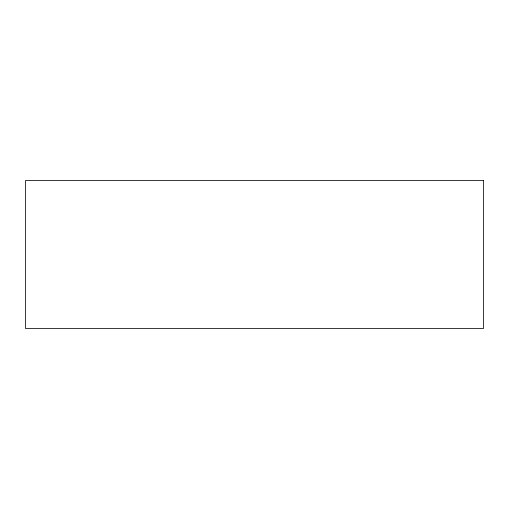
<?xml version="1.0" encoding="UTF-8"?>
<svg xmlns="http://www.w3.org/2000/svg" width="509" height="509" viewBox="0 0 509 509"><rect width="100%" height="100%" fill="white"/><g stroke="black" fill="none" stroke-linecap="round" stroke-linejoin="round"><path stroke-width="0.76" d="M483.55 180.561L25.45 180.561L25.45 328.439L483.55 328.439L483.55 180.561"/></g></svg>
